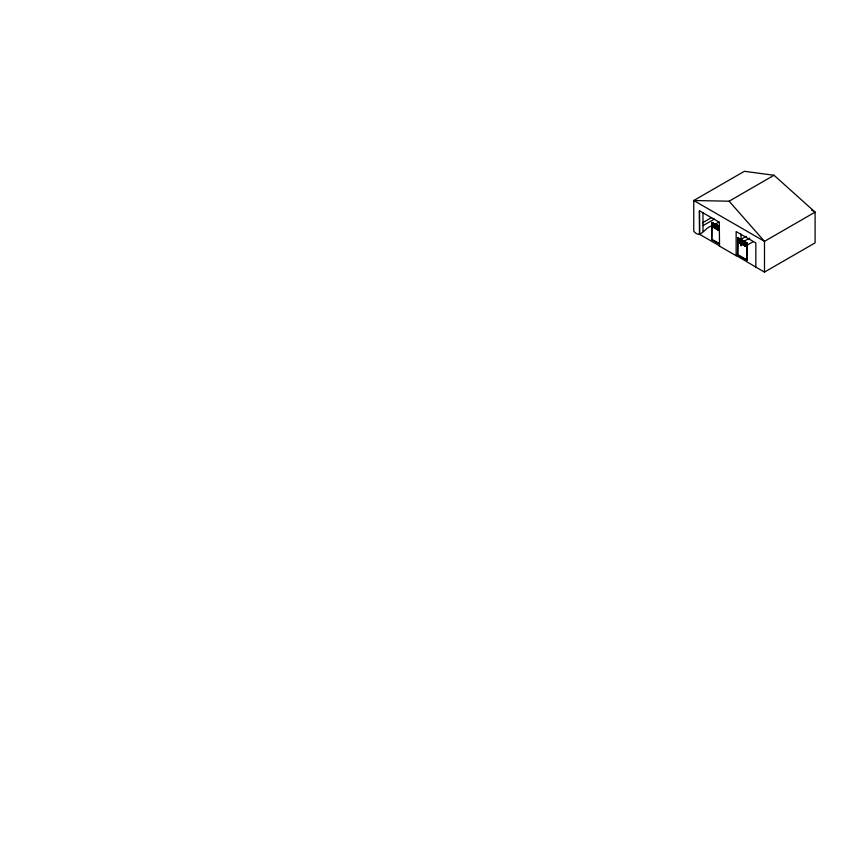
<?xml version="1.0" encoding="UTF-8"?>
<svg xmlns="http://www.w3.org/2000/svg" width="858" height="858" viewBox="0 0 858 858"><rect width="100%" height="100%" fill="white"/><g stroke="black" fill="none" stroke-linecap="round" stroke-linejoin="round"><path stroke-width="1.29" d="M712.172 225.933C704.708 226.812 700.857 239.94 693.757 231.252L693.757 200.515L744.369 171.3L774.034 175.268L815.1 212.13L815.1 242.868L764.489 272.083L755.844 267.106L755.844 242.943L736.143 231.574L736.143 255.727L737.526 254.933L747.221 260.146L747.221 243.114L737.869 237.709L737.526 254.933M740.679 239.586L746.31 236.304M699.442 210.768L699.71 234.384L719.551 245.838L719.283 222.222L699.442 210.768L699.442 234.534M811.625 210.124L815.1 212.13L764.489 241.355L693.757 200.515L729.118 201.201L774.034 175.268M702.541 222.78L711.647 217.514M702.992 225.665L714.457 219.037M718.961 243.79L711.743 239.618L711.743 222.587L719.358 226.598M711.808 222.823C712.869 222.329 713.009 227.799 712.344 226.694M712.419 222.79L711.743 222.79M712.687 222.941L712.612 226.844M713.223 223.252L713.148 227.156L712.955 223.101M713.416 227.306L714.028 227.273L713.416 227.306L713.759 223.563L713.953 227.617L714.564 227.584M714.028 223.713L713.416 223.756M714.221 224.217L714.221 227.778M714.489 224.378C715.722 223.327 713.009 228.442 715.1 227.885M714.457 224.614L719.047 221.965M711.808 226.383L712.419 226.34L711.743 226.34M715.025 228.239L715.636 228.196L715.025 228.239L715.368 224.496L715.561 228.55L716.173 228.507M715.636 224.646L715.025 224.689M715.904 224.796L715.829 228.7M712.88 226.995L713.148 227.156M716.098 225.3C717.331 224.26 714.617 229.376 716.709 228.818M716.634 229.172C717.127 218.726 718.371 229.107 717.17 229.472M717.245 225.579L716.634 225.611M717.513 225.729L717.438 229.633M717.706 229.783L718.318 229.751L717.706 229.783L718.049 226.04L718.243 230.094L718.854 230.062M718.318 226.19L717.706 226.233M718.511 226.694L718.511 230.255M718.779 226.855C720.023 225.804 717.299 230.92 719.39 230.362M711.743 239.618L712.076 222.394M737.601 238.138C738.813 237.13 738.824 242.685 737.526 241.645M738.202 238.095L737.526 238.095M738.137 238.449C740.947 242.482 736.078 244.004 738.738 238.406M738.674 238.749C739.221 237.848 739.221 243.275 738.674 242.31M739.21 239.06C740.443 238.02 737.719 243.136 739.81 242.578M739.746 239.371C740.98 238.32 738.255 243.447 740.347 242.889M740.282 239.682C741.516 238.631 738.792 243.747 740.883 243.2M737.601 241.688L738.202 241.645M741.419 239.95C740.079 251.019 742.073 245.141 740.776 233.987M738.137 241.999L738.738 241.956M741.355 240.304C742.588 239.253 739.864 244.369 741.955 243.822M741.891 240.615C743.125 239.564 740.4 244.68 742.492 244.122M742.427 240.926C745.237 244.959 740.368 246.482 743.028 240.883M742.964 241.227C743.511 240.326 743.511 245.753 742.964 244.787M744.101 245.056L743.5 245.098L743.5 241.538L749.763 238.095M743.5 241.538L743.832 241.345M740.819 243.543L741.419 243.511M744.036 241.849C745.27 240.798 742.556 245.924 744.637 245.367M744.572 242.16C745.806 241.109 743.092 246.225 745.173 245.678M745.109 242.471C747.919 246.503 743.049 248.026 745.709 242.428M742.427 244.476L743.028 244.433M745.656 242.793C746.889 241.742 744.176 246.857 746.267 246.3M746.192 243.093C747.425 242.053 744.712 247.168 746.803 246.611M737.526 237.902L747.221 243.114M745.109 246.021L745.709 245.989M746.321 245.656L753.206 241.677M755.844 267.106L736.411 255.577M711.743 222.587L719.025 226.791M713.105 240.026L719.304 243.597M738.91 255.341L747.221 260.146M719.283 245.989L736.143 255.727M729.118 201.201L764.489 241.355L764.489 272.083M746.889 243.307L746.889 260.339M746.46 243.254L746.46 246.804M745.999 242.589L745.924 246.493M745.441 242.278L745.377 246.182M744.841 242.31L744.841 245.871M744.304 242.01L744.304 245.56M743.768 241.699L743.768 245.249M743.296 241.034L743.232 244.938M742.76 240.723L742.696 244.627M742.159 240.766L742.159 244.316M741.687 240.111L741.623 244.015M741.151 239.8L741.087 243.704M740.551 239.832L740.551 243.393M740.014 239.532L740.014 243.082M739.478 239.221L739.478 242.771M739.006 238.556L738.942 242.46M738.47 238.245L738.406 242.149M737.869 237.709L737.869 254.74M719.047 227.005L719.047 230.566M718.049 226.04L717.974 229.944M716.977 225.418L716.902 229.322M716.366 225.461L716.366 229.011M715.368 224.496L715.293 228.389M714.757 224.528L714.757 228.089M713.759 223.563L713.684 227.467M702.992 212.666L702.992 231.242"/></g></svg>
